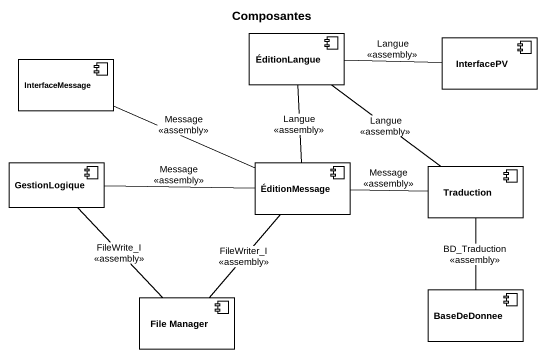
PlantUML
@startuml
title Composantes
component InterfaceMessage
component ÉditionLangue
component InterfacePV
component GestionLogique
component ÉditionMessage
component Traduction
component "File Manager" as File_Manager
component BaseDeDonnee
InterfaceMessage -right- ÉditionMessage : Message\n<<assembly>>
ÉditionLangue -- ÉditionMessage : Langue\n<<assembly>>
ÉditionLangue -- Traduction : Langue\n<<assembly>>
InterfacePV -left- ÉditionLangue : Langue\n<<assembly>>
GestionLogique -- File_Manager : FileWrite_I\n<<assembly>>
ÉditionMessage -left- GestionLogique : Message\n<<assembly>>
ÉditionMessage -right- Traduction : Message\n<<assembly>>
ÉditionMessage -- File_Manager : FileWriter_I\n<<assembly>>
Traduction -- BaseDeDonnee : BD_Traduction\n<<assembly>>
@enduml
